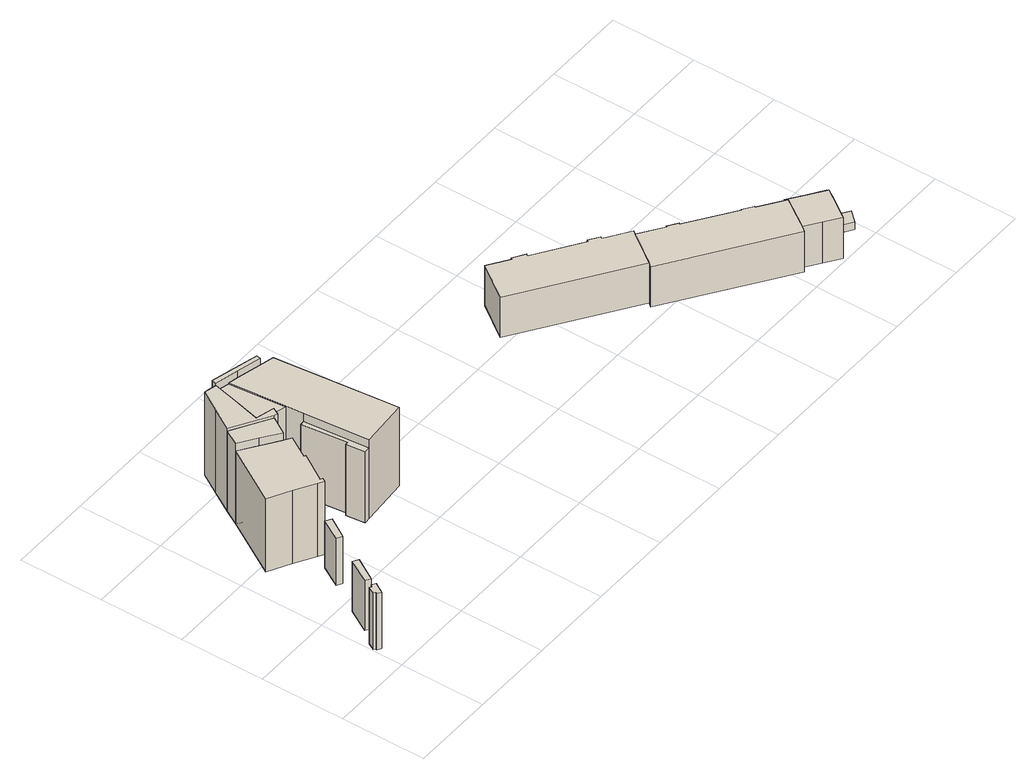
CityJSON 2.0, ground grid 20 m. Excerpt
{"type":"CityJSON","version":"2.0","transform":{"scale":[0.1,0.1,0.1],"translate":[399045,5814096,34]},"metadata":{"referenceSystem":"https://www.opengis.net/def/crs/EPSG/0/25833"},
"CityObjects":{
"building1":{"type":"Building","attributes":{"Gemeindeschluessel":"11000009","BezugspunktDach":"2200","function":"51009_1610","measuredHeight":15.16,"storeysAboveGround":0},"address":[{"country":"Germany","locality":"Berlin"}],"geometry":[{"type":"Solid","lod":"1","boundaries":[[[[0,1,2,3,4,5,6,7]],[[8,9,10,11,12,13,14,15]],[[8,15,7,6]],[[9,8,6,5]],[[10,9,5,4]],[[11,10,4,3]],[[12,11,3,2]],[[13,12,2,1]],[[14,13,1,0]],[[15,14,0,7]]]]}]},
"building2":{"type":"Building","attributes":{"Gemeindeschluessel":"11000009","BezugspunktDach":"2200","function":"51009_1610","measuredHeight":13.46,"storeysAboveGround":0},"address":[{"country":"Germany","locality":"Berlin"}],"geometry":[{"type":"Solid","lod":"1","boundaries":[[[[16,17,18,19]],[[20,21,22,23]],[[20,23,19,18]],[[21,20,18,17]],[[22,21,17,16]],[[23,22,16,19]]]]}]},
"building3":{"type":"Building","attributes":{"Gemeindeschluessel":"11000009","BezugspunktDach":"2200","function":"51009_1610","measuredHeight":12.7,"storeysAboveGround":0},"address":[{"country":"Germany","locality":"Berlin"}],"geometry":[{"type":"Solid","lod":"1","boundaries":[[[[24,25,26,27]],[[28,29,30,31]],[[28,31,27,26]],[[29,28,26,25]],[[30,29,25,24]],[[31,30,24,27]]]]}]},
"building4":{"type":"Building","attributes":{"Gemeindeschluessel":"11000009","function":"31001_1010"},"address":[{"country":"Germany","locality":"Berlin","thoroughfareNumber":"34","thoroughfareName":"Edisonstraße"},{"country":"Germany","locality":"Berlin","thoroughfareNumber":"15, 16","thoroughfareName":"Roedernstraße"}],"children":["building4-1","building4-2","building4-3","building4-4","building4-5","building4-6","building4-7"]},
"building4-1":{"type":"BuildingPart","attributes":{"BezugspunktDach":"2200","measuredHeight":23.29,"storeysAboveGround":4},"parents":["building4"],"geometry":[{"type":"MultiSurface","lod":"1","boundaries":[[[32,33,34,35,36,37,38]],[[39,40,41,42,43,44,45]],[[40,39,37,36]],[[41,40,36,35]],[[42,41,35,34]],[[46,47,42,34,33]],[[44,43,33,32]],[[48,49,50,32,38]],[[51,52,37,39]],[[38,52,51,45]],[[43,42,47,46]],[[45,53,54,49,48]],[[54,44,50,49]]]}]},
"building4-2":{"type":"BuildingPart","attributes":{"BezugspunktDach":"2200","measuredHeight":26.62,"storeysAboveGround":4},"parents":["building4"],"geometry":[{"type":"MultiSurface","lod":"1","boundaries":[[[55,56,57,58,59,60]],[[61,62,63,39,51,64]],[[61,64,60,59]],[[62,61,59,58]],[[63,62,58,57]],[[39,63,57,56]],[[52,37,56,55]],[[65,66,48,38,52,51,55,60]],[[51,39,37,52]],[[67,51,52,38,45]],[[64,45,48,66,65]]]}]},
"building4-3":{"type":"BuildingPart","attributes":{"BezugspunktDach":"2200","measuredHeight":24.05,"storeysAboveGround":4},"parents":["building4"],"geometry":[{"type":"MultiSurface","lod":"1","boundaries":[[[68,69,70,71,72,73,74,75,76]],[[77,78,64,79,80,81,82,83,84]],[[77,84,76,75]],[[78,77,75,74]],[[64,78,74,73]],[[85,86,66,64,73,72]],[[87,85,79,72,71]],[[88,87,80,71,70]],[[82,81,70,69]],[[83,82,69,68]],[[89,90,91,68,76]],[[79,92,86,85]],[[64,66,86,92]],[[80,79,85,87]],[[81,80,87,88]],[[84,93,90,89]],[[93,83,91,90]]]}]},
"building4-4":{"type":"BuildingPart","attributes":{"BezugspunktDach":"2200","measuredHeight":23.69,"storeysAboveGround":4},"parents":["building4"],"geometry":[{"type":"MultiSurface","lod":"1","boundaries":[[[94,95,91,90,89,96]],[[84,93,83,97,98,99]],[[84,99,96,89]],[[97,83,91,95]],[[100,101,102,95,94]],[[98,97,103]],[[104,105,100,98,94,96]],[[93,84,106,89,90]],[[83,93,90,91]],[[98,103,101,100]],[[103,97,102,101]],[[99,98,100,105,104]]]}]},
"building4-5":{"type":"BuildingPart","attributes":{"BezugspunktDach":"2200","measuredHeight":22.72,"storeysAboveGround":4},"parents":["building4"],"geometry":[{"type":"MultiSurface","lod":"1","boundaries":[[[107,108,109,110,111,112,113,114,102,101,105,115]],[[99,103,97,116,117,118,119,120,121,122,123,124]],[[99,124,115,105]],[[99,98,100,98,103]],[[116,97,102,114]],[[117,116,114,113]],[[118,117,113,112]],[[119,118,112,111]],[[120,119,111,110]],[[121,120,110,109]],[[122,121,109,108]],[[123,122,108,107]],[[124,123,107,115]],[[103,98,100,101]],[[105,100,98,99]],[[103,101,102,97]]]}]},
"building4-6":{"type":"BuildingPart","attributes":{"BezugspunktDach":"2200","measuredHeight":19.08,"storeysAboveGround":4},"parents":["building4"],"geometry":[{"type":"MultiSurface","lod":"1","boundaries":[[[125,126,127,47,46,128]],[[43,42,129,130,131,132]],[[43,132,128,46]],[[129,42,47,127]],[[130,129,127,126]],[[131,130,126,125]],[[132,131,125,128]],[[42,43,133,46,47]]]}]},
"building4-7":{"type":"BuildingPart","attributes":{"BezugspunktDach":"2200","measuredHeight":22.66,"storeysAboveGround":4},"parents":["building4"],"geometry":[{"type":"MultiSurface","lod":"1","boundaries":[[[88,50,49,48,66,86,87]],[[92,64,45,54,44,81,80]],[[92,79,85,86]],[[80,134,87,85,79]],[[64,92,86,66]],[[48,45,64,66]],[[54,45,48,49]],[[54,49,50,44]],[[81,44,50,88]],[[80,81,135,88,87]]]}]},
"building5":{"type":"Building","attributes":{"Gemeindeschluessel":"11000009","function":"31001_1010"},"address":[{"country":"Germany","locality":"Berlin","thoroughfareNumber":"10, 12, 4, 6, 8","thoroughfareName":"An der Wuhlheide"}],"children":["building5-1","building5-2","building5-3","building5-4"]},
"building5-1":{"type":"BuildingPart","attributes":{"BezugspunktDach":"2200","measuredHeight":12.65,"storeysAboveGround":2},"parents":["building5"],"geometry":[{"type":"MultiSurface","lod":"1","boundaries":[[[136,137,138,139,140,141,142,143,144,145,146,147,148,149,150,151,152]],[[153,154,155,156,157,158,159,160,161,162,163,164,165,166,167,168,169]],[[153,169,152,151]],[[170,171,153,151,150]],[[172,173,170,150,149]],[[156,155,149,148]],[[157,156,148,147]],[[158,157,147,146]],[[159,158,146,145]],[[160,159,145,144]],[[161,160,144,143]],[[162,161,143,142]],[[163,162,142,141]],[[164,163,141,140]],[[174,175,164,140,139]],[[168,167,137,136]],[[169,168,136,152]],[[154,153,171,170]],[[155,176,173,172]],[[176,177,154,170,173]],[[165,164,175,174]],[[166,165,139,138]],[[166,178,138,137,167,179]]]}]},
"building5-2":{"type":"BuildingPart","attributes":{"BezugspunktDach":"2200","measuredHeight":12.63,"storeysAboveGround":2},"parents":["building5"],"geometry":[{"type":"MultiSurface","lod":"1","boundaries":[[[180,181,182,183,184,185,186]],[[165,187,188,189,190,191,167]],[[165,139,138,137,167,186,185]],[[192,193,194,165,185,184],[194,193,174,165]],[[188,195,192,184,183]],[[189,188,183,182]],[[190,189,182,181]],[[191,190,181,180]],[[167,191,180,186]],[[166,138,139,165]],[[166,167,137,138]],[[187,194,193,192]],[[174,193,194,165]],[[187,192,195,188,196]]]}]},
"building5-3":{"type":"BuildingPart","attributes":{"BezugspunktDach":"2200","measuredHeight":11.26,"storeysAboveGround":2},"parents":["building5"],"geometry":[{"type":"MultiSurface","lod":"1","boundaries":[[[193,195,197,198,199,175]],[[200,201,202,188,194,164]],[[200,164,175,199]],[[201,200,199,198]],[[202,201,198,197]],[[188,202,197,195]],[[194,187,192,193]],[[188,195,192,187]],[[203,164,165,174,175]],[[194,193,174,165]]]}]},
"building5-4":{"type":"BuildingPart","attributes":{"BezugspunktDach":"2200","measuredHeight":12.55,"storeysAboveGround":2},"parents":["building5"],"geometry":[{"type":"MultiSurface","lod":"1","boundaries":[[[171,173,172,204,205,206,207,208,209,210,211,212,213,214]],[[215,216,217,218,219,220,221,222,223,224,155,176,153,225]],[[215,225,214,213]],[[216,215,213,212]],[[217,216,212,211]],[[218,217,211,210]],[[219,218,210,209]],[[220,219,209,208]],[[221,220,208,207]],[[222,221,207,206]],[[223,222,206,205]],[[224,223,205,204]],[[155,224,204,172]],[[225,153,171,214]],[[176,155,172,173]],[[153,154,170,171]],[[176,173,170,154]]]}]},
"building6":{"type":"Building","attributes":{"Gemeindeschluessel":"11000009","BezugspunktDach":"2200","function":"31001_2000","measuredHeight":2.47,"storeysAboveGround":1},"address":[{"country":"Germany","locality":"Berlin","thoroughfareNumber":"4 (22)","thoroughfareName":"An der Wuhlheide"}],"geometry":[{"type":"Solid","lod":"1","boundaries":[[[[226,227,228,229,230]],[[231,232,233,234,235]],[[231,235,230,229]],[[232,231,229,228]],[[233,232,228,227]],[[234,233,227,226]],[[235,234,226,230]]]]}]}
},
"vertices":[
[8,71,160],[7,68,160],[16,62,160],[31,87,160],[21,92,160],[18,87,160],[13,90,160],[4,74,160],[13,90,8],[18,87,8],[21,92,8],[31,87,8],[16,62,8],[7,68,8],[8,71,8],[4,74,8],
[49,112,145],[81,166,145],[69,174,145],[37,120,145],[69,174,10],[81,166,10],[49,112,10],[37,120,10],
[124,238,138],[153,286,138],[140,294,138],[111,245,138],[140,294,11],[153,286,11],[124,238,11],[111,245,11],
[295,505,222],[298,463,222],[312,310,222],[426,320,222],[396,611,222],[363,619,222],[282,638,222],[363,619,10],[396,611,10],[426,320,10],[312,310,10],[298,463,10],[295,505,10],[282,638,10],[298,463,201],[312,310,201],[282,638,220],[288,572,220],[295,505,220],[306,633,10],[306,633,222],[286,595,10],[288,572,10],
[306,633,240],[363,619,240],[365,629,240],[309,643,240],[253,657,240],[250,646,240],[253,657,10],[309,643,10],[365,629,10],[250,646,10],[250,646,167],[250,646,220],[303,633,10],
[248,500,234],[255,496,234],[264,513,234],[220,524,234],[235,582,234],[250,646,234],[221,653,234],[191,603,234],[161,552,234],[191,603,10],[221,653,10],[235,582,10],[220,524,10],[264,513,10],[255,496,10],[248,500,10],[161,552,10],[235,582,220],[235,585,220],[220,524,220],[264,513,220],[161,552,227],[205,526,227],[248,500,227],[235,585,10],[205,526,10],
[182,488,227],[223,459,227],[141,517,227],[223,459,10],[182,488,10],[141,517,10],[182,488,207],[190,482,207],[223,459,207],[190,482,10],[141,517,94],[141,517,207],[161,552,145],
[113,354,207],[160,327,207],[173,319,207],[178,327,207],[173,331,207],[213,395,207],[209,397,207],[239,448,207],[61,383,207],[239,448,10],[209,397,10],[213,395,10],[173,331,10],[178,327,10],[173,319,10],[160,327,10],[113,354,10],[61,383,10],
[299,355,201],[292,354,201],[297,309,201],[287,462,201],[297,309,10],[292,354,10],[299,355,10],[287,462,10],[298,463,148],
[220,524,111],[264,513,108],
[1423,47,117],[1431,57,117],[1452,88,117],[1480,129,117],[1477,131,117],[1423,169,117],[1425,171,117],[1401,188,117],[1400,186,117],[1293,261,117],[1295,263,117],[1272,279,117],[1271,277,117],[1216,315,117],[1186,273,117],[1164,242,117],[1156,232,117],[1164,242,8],[1186,273,8],[1216,315,8],[1271,277,8],[1272,279,8],[1295,263,8],[1293,261,8],[1400,186,8],[1401,188,8],[1425,171,8],[1423,169,8],[1477,131,8],[1480,129,8],[1452,88,8],[1431,57,8],[1423,47,8],[1156,232,8],[1186,273,116],[1164,242,116],[1216,315,116],[1193,283,116],[1480,129,107],[1477,131,107],[1193,283,8],[1189,277,8],[1452,88,84],[1446,80,8],
[1466,33,119],[1501,8,119],[1539,63,119],[1550,79,119],[1515,104,119],[1480,129,119],[1431,57,119],[1515,104,8],[1550,79,8],[1539,63,8],[1501,8,8],[1466,33,8],[1515,104,107],[1513,105,107],[1513,105,8],[1550,79,107],[1531,93,8],
[1558,91,107],[1522,116,107],[1485,142,107],[1485,142,8],[1522,116,8],[1558,91,8],[1477,131,75],
[1223,324,116],[1167,362,116],[1170,366,116],[1146,382,116],[1144,378,116],[1037,451,116],[1040,455,116],[1013,473,116],[1011,469,116],[963,502,116],[904,421,116],[963,502,8],[1011,469,8],[1013,473,8],[1040,455,8],[1037,451,8],[1144,378,8],[1146,382,8],[1170,366,8],[1167,362,8],[1223,324,8],[904,421,8],
[1579,36,35],[1601,61,35],[1558,91,35],[1549,77,35],[1539,63,35],[1549,77,15],[1558,91,15],[1601,61,15],[1579,36,15],[1539,63,15]
]}
